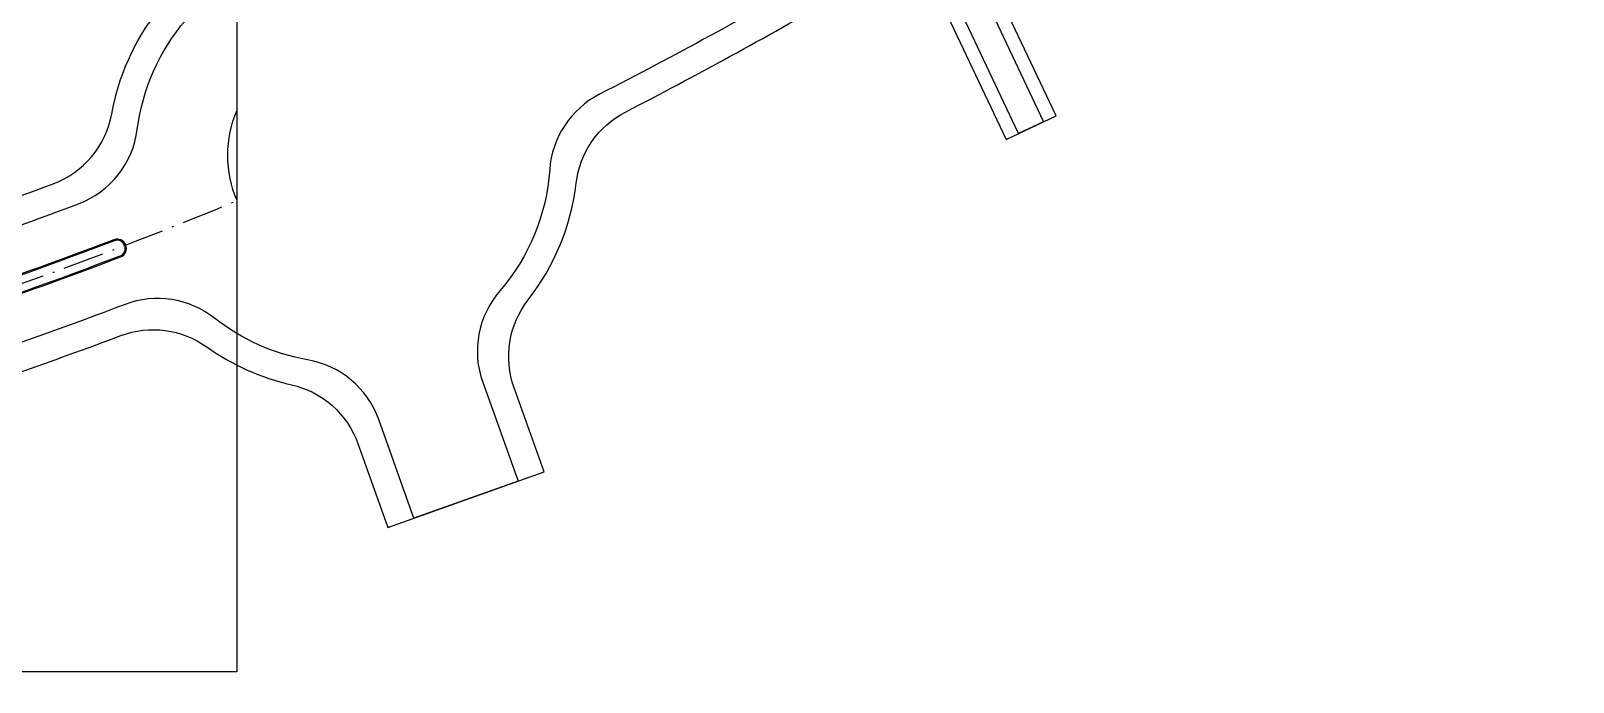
# Model space of a CAD drawing. Header units: metres. Extents: x 568006 to 1139366, y 2064802 to 4131555.
# Drawn here: x 568671.7 to 569006.6, y 2065953 to 2066094.3 of the extents above; entities that cross this region are included whole.
import ezdxf
from ezdxf.enums import TextEntityAlignment as Align
from ezdxf.xclip import XClip

# ---------------------------------------------------------------- set-up
doc = ezdxf.new("R2010")
doc.units = ezdxf.units.M
doc.header["$XCLIPFRAME"] = 0
doc.linetypes.add('ACAD_ISO10W100', pattern=[18.5, 12, -3, 0.5, -3])
doc.layers.add('boDnv', color=54, linetype='CONTINUOUS', lineweight=25)
doc.layers.add('hung-demlonha', color=7, linetype='CONTINUOUS', lineweight=15)
for name, color, linetype in [('BoThamCo', 94, 'CONTINUOUS'), ('datoHonHop', 42, 'CONTINUOUS'), ('ghi_chu', 7, 'CONTINUOUS'), ('LogDg', 7, 'CONTINUOUS'), ('TimDg', 222, 'CONTINUOUS'), ('ViaHeS', 32, 'CONTINUOUS')]:
    doc.layers.add(name, color=color, linetype=linetype)
doc.styles.add('QH1', font='arialbd.ttf', dxfattribs={"width": 0.8})

# ---------------------------------------------------------------- blocks, each defined once
blk = doc.blocks.new('tmbc_khub')
at = {"layer": 'BoThamCo'}
blk.add_lwpolyline([(-63.098, 76.708, 0.0100223), (-25.293, 90.244, 0.9907412), (-26.569, 93.503, -0.0100142), (-64.211, 80.026), (-167.249, 45.447, 1), (-166.135, 42.129)], format="xyb", close=True, dxfattribs=at)
at = {"layer": 'datoHonHop', "linetype": 'ByBlock'}
blk.add_lwpolyline([(-27.131, 121.072, -0.1211185), (-17.218, 143.314, 0.2573061), (-14.206, 162.384), (-23.08, 186.918), (-29.521, 190.029), (-136.648, 154.077), (-141.057, 145.214), (-118.786, 78.851), (-69.381, 95.431, 0.0079745), (-39.85, 105.869, 0.2651941)], format="xyb", close=True, dxfattribs=at)
at = {"layer": 'LogDg'}
blk.add_lwpolyline([(-145.434, 120.539), (-192.834, 104.632, 0.4004581), (-197.985, 94.863), (-189.6, 65.326, 0.4281041), (-170.398, 55.202), (-67.473, 89.743, 0.0088857), (-34.387, 101.505, 0.2781172), (-21.58, 117.706, -0.1470471), (-11.053, 141.379, 0.270704), (-7.407, 161.224), (-17.453, 189.001, 0.4074168), (-27.521, 193.864), (-136.655, 157.24, 0.4142136), (-144.213, 142.045), (-140.395, 130.669, -0.4142136), (-145.434, 120.539)], format="xyb", dxfattribs=at)
blk.add_lwpolyline([(-63.018, 76.471, 0.0100229), (-25.202, 90.011, 0.9913355), (-26.658, 93.737, -0.0100142), (-64.291, 80.263), (-167.329, 45.684, 1), (-166.056, 41.892)], format="xyb", close=True, dxfattribs=at)
blk.add_circle((23.061, 112.032), 25, dxfattribs=at)
at = {"layer": 'TimDg', "linetype": 'ACAD_ISO10W100', "ltscale": 0.75}
blk.add_lwpolyline([(107.543, -124.133), (15.376, 133.515), (-122.04, 513.448), (-178.345, 685.867)], dxfattribs=at)
blk.add_lwpolyline([(507.546, 381.621), (291.324, 260.971), (120.566, 161.757, -0.0506838), (-63.655, 78.367), (-512.602, -72.298), (-676.954, -124.133)], format="xyb", dxfattribs=at)
at = {"layer": 'ViaHeS'}
blk.add_lwpolyline([(-133.103, 121.513), (-188.814, 102.817), (-192.189, 96.416), (-183.164, 64.622), (-174.616, 60.115), (-69.381, 95.431, 0.0079745), (-39.85, 105.869, 0.2651955), (-27.131, 121.072, -0.1211185), (-17.218, 143.314, 0.2573061), (-14.206, 162.384), (-23.08, 186.918), (-29.521, 190.029), (-136.648, 154.077), (-141.057, 145.214), (-133.103, 121.513)], format="xyb", close=True, dxfattribs=at)
at = {"layer": 'hung-demlonha', "color": 7, "ltscale": 5, "style": 'QH1', "width": 0.65}
for tag, p in [('BT04', (-109.598, 191.643)), ('BT06', (-305.798, 171.199)), ('BT05', (-282.572, 137.244))]:
    blk.add_attdef(tag, text='', height=3.96, rotation=0, dxfattribs=at).set_placement(p, align=Align.CENTER)

msp = doc.modelspace()

# ---------------------------------------------------------------- hatches: boundary and pattern name
at = {"layer": 'LogDg'}
h = msp.add_hatch(dxfattribs=at)
h.set_pattern_fill('ANGLE', color=256, style=0)
h.set_pattern_definition([(0, (568007.678, 2065792.737), (0, 6.985), [5.08, -1.905]), (90, (568007.678, 2065792.737), (-6.985, 4e-16), [5.08, -1.905])])
edge = h.paths.add_edge_path()
edge.add_arc((568759.17, 2066012.12), 2, 19.6834, 199.6826)
edge.add_arc((568759.17, 2066012.12), 2, 19.6832, 199.6828, ccw=False)

# ---------------------------------------------------------------- linework, layer by layer
at = {"layer": 'boDnv'}
msp.add_lwpolyline([(568324.39, 2066433.07), (568716.38, 2066433.07), (568716.38, 2065955.24), (568324.39, 2065955.24)], close=True, dxfattribs=at)
at = {"layer": 'LogDg'}
for points in [[(569015.58, 2066141.93), (568994.21, 2066184.66, 0.432664), (568983.03, 2066188), (568875.55, 2066125.55, 0.389772), (568872.34, 2066115.21), (568891.58, 2066074.57), (568886.16, 2066072), (568867.71, 2066110.96, 0.439085), (568856.46, 2066114.46), (568842.98, 2066106.62, -0.013452), (568795.18, 2066080.55, 0.262926), (568784.33, 2066064.13, -0.162068), (568773.5, 2066037.86, 0.270323), (568769.8, 2066018.04), (568777.46, 2065996.62), (568754.86, 2065988.54), (568747.2, 2066009.96, 0.270325), (568731.78, 2066022.93)], [(568731.78, 2066022.93, -0.124666), (568711.59, 2066031.93, 0.262937), (568692.15, 2066034.93, -0.009345), (568656.52, 2066022.22)]]:
    msp.add_lwpolyline(points, format="xyb", dxfattribs=at)
at = {"layer": 'ViaHeS', "elevation": 0}
msp.add_lwpolyline([(568658.45, 2066016.54, 0.008545), (568691.25, 2066028.18, -0.249193), (568709.86, 2066025.73, 0.09975), (568728.25, 2066017.52, -0.256949), (568742.7, 2066004.74), (568749.21, 2065986.52), (568783.11, 2065998.64), (568776.59, 2066016.87, -0.256949), (568779.65, 2066035.9, 0.136918), (568790.09, 2066061.26, -0.249193), (568800.79, 2066076.68, 0.012659), (568845.99, 2066101.43), (568859.64, 2066109.36), (568866.1, 2066107.36), (568883.45, 2066070.72), (568894.29, 2066075.86), (568876.51, 2066113.41), (568878.7, 2066120.44), (568984.86, 2066182.12), (568991.42, 2066180.16), (569011.55, 2066139.92)], format="xyb", dxfattribs=at)

# ---------------------------------------------------------------- next in the draw order: block references
at = {"layer": 'ghi_chu'}
ref = msp.add_blockref('tmbc_khub', (568716.38, 2065955.24), dxfattribs=at)
XClip(ref).set_block_clipping_path([(-391.9901366149, 0), (0, 477.830198009)])

doc.saveas('drawing.dxf')
